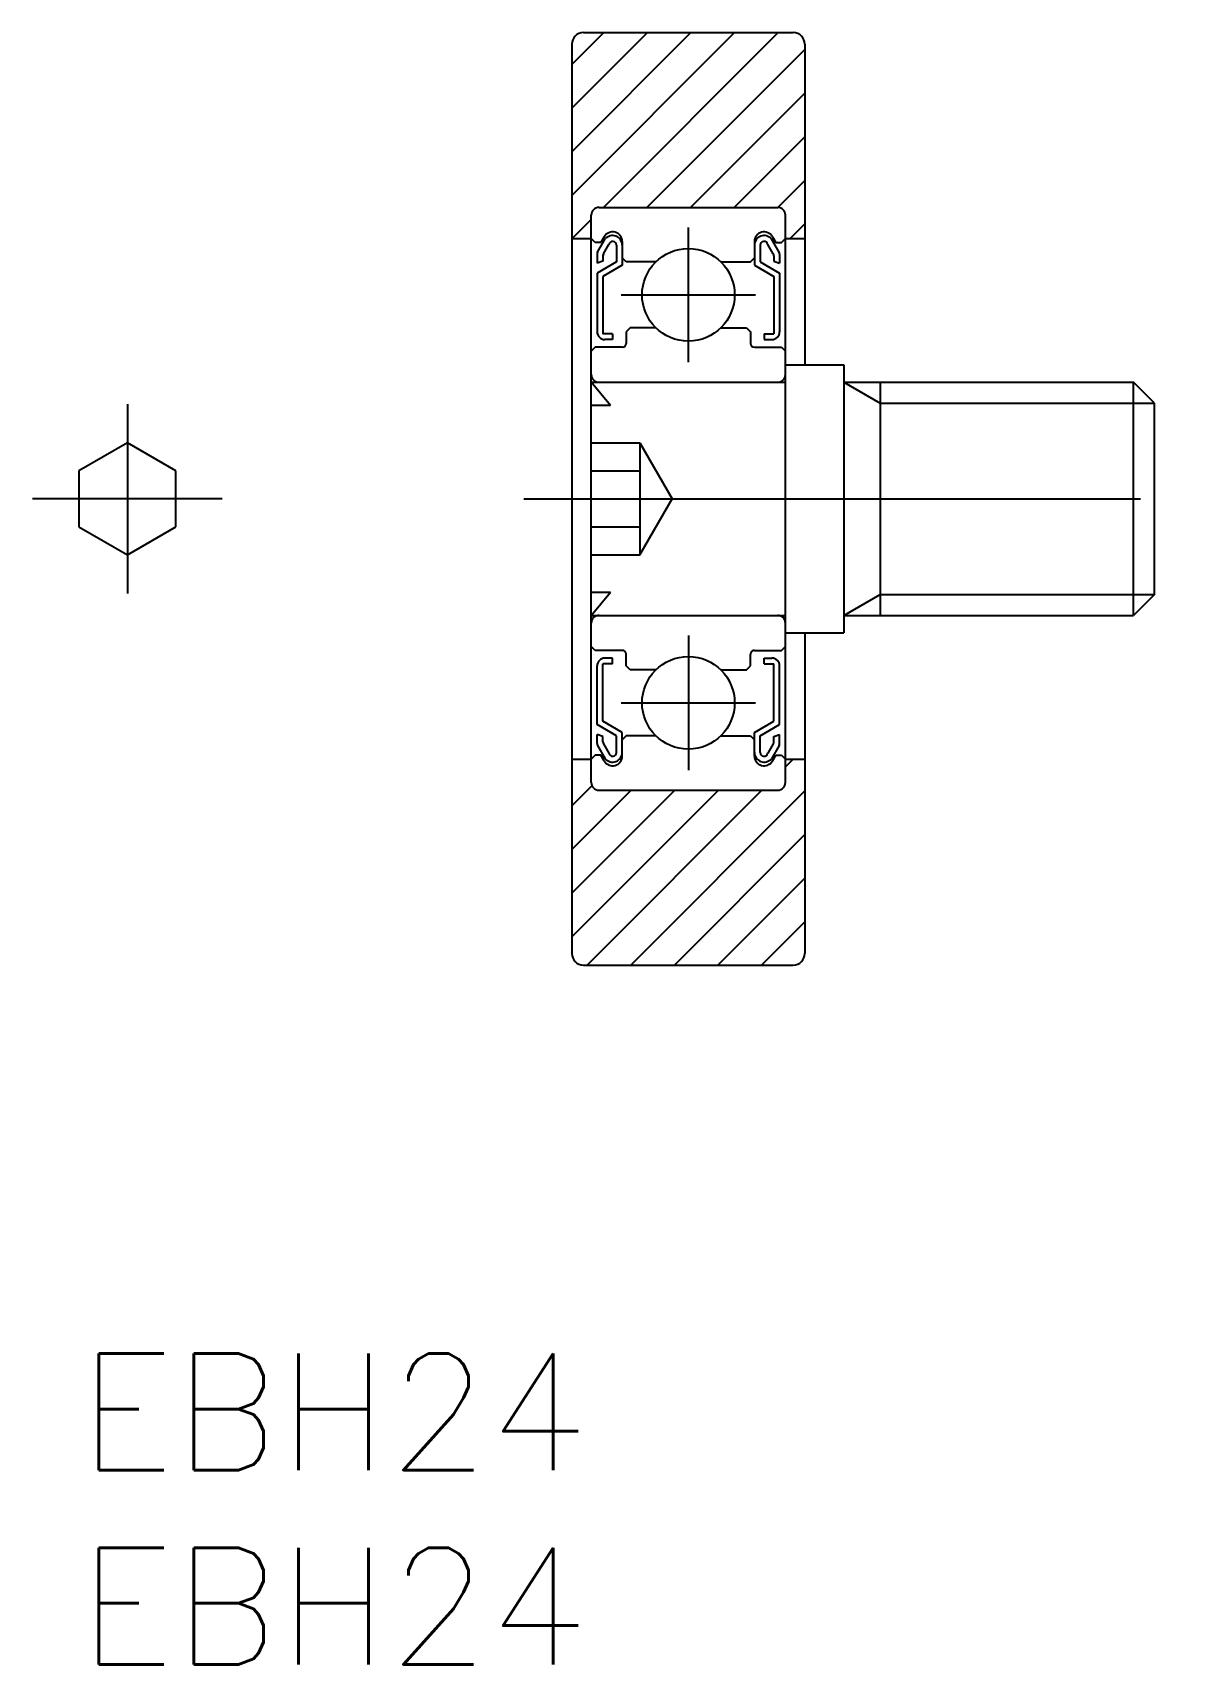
# Model space of a CAD drawing. Extents: x -1.2 to 28.7, y -8 to 34.
import ezdxf

# ---------------------------------------------------------------- set-up
doc = ezdxf.new("R2010")
doc.units = 0
doc.header["$LTSCALE"] = 0.5
doc.linetypes.add('CENTER', pattern=[50.8, 31.75, -6.35, 6.35, -6.35])
doc.linetypes.add('DASHED', pattern=[19.05, 12.7, -6.35])
for name, color, linetype in [('MSM_CENTER', 1, 'CENTER'), ('MSM_CONTINUOUS', 7, 'CONTINUOUS'), ('MSM_DASHED', 4, 'DASHED'), ('MSM_NARROW', 5, 'CONTINUOUS'), ('MSM_PART_NUMBER', 7, 'CONTINUOUS')]:
    doc.layers.add(name, color=color, linetype=linetype)
doc.styles.get("Standard").update_dxf_attribs({"font": 'txt.shx', "height": 3, "bigfont": 'bigfont.shx'})

# ---------------------------------------------------------------- blocks, each defined once
blk = doc.blocks.new('*U4')
at = {"layer": 'MSM_PART_NUMBER'}
blk.add_text('EBH24', height=3, dxfattribs=at).set_placement((0, -3))
blk = doc.blocks.new('*U5')
at = {"layer": 'MSM_PART_NUMBER'}
blk.add_text('EBH24', height=3, dxfattribs=at).set_placement((0, -8))

msp = doc.modelspace()

# ---------------------------------------------------------------- linework, layer by layer
at = {"layer": 'MSM_CENTER'}
for p, q in [((15.692, 25.519), (15.692, 28.982)), ((13.96, 27.251), (17.423, 27.251)), ((1.25, 24.439), (1.25, 19.561)), ((3.689, 22), (-1.189, 22)), ((11.454, 22), (28.668, 22)), ((15.692, 18.482), (15.692, 15.019)), ((13.96, 16.75), (17.423, 16.75))]:
    msp.add_line(p, q, dxfattribs=at)
at = {"layer": 'MSM_CONTINUOUS'}
for p, q in [((12.692, 33.7), (12.692, 10.3)), ((12.992, 34), (18.392, 34)), ((18.692, 33.7), (18.692, 25.45)), ((13.392, 29.501), (17.992, 29.501)), ((13.192, 14.7), (13.192, 29.301)), ((18.192, 14.701), (18.192, 29.301)), ((12.692, 28.7), (13.192, 28.7)), ((13.292, 28.601), (13.192, 28.7)), ((13.442, 28.601), (13.292, 28.601)), ((13.355, 28.347), (13.553, 28.689)), ((13.525, 28.745), (13.442, 28.601)), ((13.992, 28.62), (13.992, 28.014)), ((17.392, 28.62), (17.392, 28.014)), ((18.028, 28.347), (17.831, 28.689)), ((17.858, 28.745), (17.942, 28.601)), ((17.942, 28.601), (18.092, 28.601)), ((18.092, 28.601), (18.192, 28.7)), ((18.191, 28.7), (18.692, 28.7)), ((13.342, 28.297), (13.342, 28.064)), ((13.492, 28.257), (13.492, 28.119)), ((13.505, 28.307), (13.644, 28.548)), ((13.842, 28.526), (13.842, 28.1)), ((14.092, 28.101), (13.992, 28.2)), ((17.292, 28.101), (17.392, 28.2)), ((17.542, 28.526), (17.542, 28.1)), ((17.878, 28.307), (17.739, 28.548)), ((17.892, 28.257), (17.892, 28.119)), ((18.042, 28.297), (18.042, 28.064)), ((13.492, 28.119), (13.342, 28.064)), ((13.842, 28.1), (13.342, 27.812)), ((13.342, 27.812), (13.342, 26.301)), ((13.992, 28.014), (13.492, 27.725)), ((13.492, 27.725), (13.492, 26.251)), ((14.858, 28.101), (14.092, 28.101)), ((16.525, 28.101), (17.292, 28.101)), ((17.392, 28.014), (17.892, 27.725)), ((17.542, 28.1), (18.042, 27.812)), ((17.892, 28.119), (18.042, 28.064)), ((17.892, 27.725), (17.892, 26.251)), ((18.042, 27.812), (18.042, 26.301)), ((13.742, 26.251), (13.492, 26.251)), ((13.742, 26.101), (13.542, 26.101)), ((13.742, 26.251), (13.742, 26.101)), ((14.192, 26.401), (14.092, 26.301)), ((14.092, 26.301), (14.092, 26.001)), ((14.858, 26.401), (14.192, 26.401)), ((16.525, 26.401), (17.192, 26.401)), ((17.192, 26.401), (17.292, 26.301)), ((17.292, 26.301), (17.292, 26.001)), ((17.642, 26.251), (17.892, 26.251)), ((17.642, 26.251), (17.642, 26.101)), ((17.642, 26.101), (17.842, 26.101)), ((13.292, 25.901), (13.192, 25.801)), ((13.992, 25.901), (13.292, 25.901)), ((17.392, 25.901), (18.092, 25.901)), ((18.092, 25.901), (18.192, 25.801)), ((18.192, 25.45), (19.692, 25.45)), ((19.692, 25.45), (19.692, 18.55)), ((13.192, 25.001), (18.192, 25.001)), ((19.692, 25), (27.15, 25)), ((20.63, 25), (20.63, 19)), ((27.15, 19), (27.15, 25)), ((27.692, 24.459), (27.15, 25)), ((27.692, 19.542), (27.692, 24.459)), ((1.25, 23.443), (0, 22.722)), ((2.5, 22.722), (1.25, 23.443)), ((0, 22.722), (0, 21.278)), ((2.5, 21.278), (2.5, 22.722)), ((0, 21.278), (1.25, 20.557)), ((1.25, 20.557), (2.5, 21.278)), ((27.692, 19.542), (27.15, 19)), ((13.192, 19.001), (18.192, 19.001)), ((19.692, 19), (27.15, 19)), ((18.192, 18.55), (19.692, 18.55)), ((18.692, 18.55), (18.692, 10.3)), ((13.292, 18.1), (13.192, 18.2)), ((13.992, 18.1), (13.292, 18.1)), ((17.392, 18.1), (18.092, 18.1)), ((18.092, 18.1), (18.192, 18.2)), ((13.342, 16.188), (13.342, 17.7)), ((13.742, 17.75), (13.492, 17.75)), ((13.492, 16.275), (13.492, 17.75)), ((13.742, 17.9), (13.542, 17.9)), ((13.742, 17.75), (13.742, 17.9)), ((14.092, 17.7), (14.092, 18)), ((14.192, 17.6), (14.092, 17.7)), ((17.192, 17.6), (17.292, 17.7)), ((17.292, 17.7), (17.292, 18)), ((17.642, 17.9), (17.842, 17.9)), ((17.642, 17.75), (17.642, 17.9)), ((17.642, 17.75), (17.892, 17.75)), ((17.892, 16.275), (17.892, 17.75)), ((18.042, 16.188), (18.042, 17.7)), ((14.858, 17.6), (14.192, 17.6)), ((16.525, 17.6), (17.192, 17.6)), ((13.842, 15.9), (13.342, 16.188)), ((13.992, 15.986), (13.492, 16.275)), ((13.992, 15.38), (13.992, 15.986)), ((17.392, 15.986), (17.892, 16.275)), ((17.392, 15.38), (17.392, 15.986)), ((17.542, 15.9), (18.042, 16.188)), ((13.492, 15.881), (13.342, 15.936)), ((13.342, 15.703), (13.342, 15.936)), ((13.355, 15.653), (13.553, 15.311)), ((13.492, 15.743), (13.492, 15.881)), ((13.505, 15.693), (13.644, 15.452)), ((13.842, 15.475), (13.842, 15.9)), ((14.092, 15.9), (13.992, 15.8)), ((14.858, 15.9), (14.092, 15.9)), ((16.525, 15.9), (17.292, 15.9)), ((17.292, 15.9), (17.392, 15.8)), ((17.542, 15.475), (17.542, 15.9)), ((17.878, 15.693), (17.739, 15.452)), ((18.028, 15.653), (17.831, 15.311)), ((17.892, 15.881), (18.042, 15.936)), ((17.892, 15.743), (17.892, 15.881)), ((18.042, 15.703), (18.042, 15.936)), ((12.692, 15.3), (13.192, 15.3)), ((13.292, 15.4), (13.192, 15.3)), ((13.442, 15.4), (13.292, 15.4)), ((13.525, 15.255), (13.442, 15.4)), ((17.858, 15.255), (17.942, 15.4)), ((17.942, 15.4), (18.092, 15.4)), ((18.092, 15.4), (18.192, 15.3)), ((18.191, 15.3), (18.692, 15.3)), ((13.392, 14.501), (17.992, 14.501)), ((12.992, 10), (18.392, 10))]:
    msp.add_line(p, q, dxfattribs=at)
for centre in [(15.692, 27.251), (15.692, 16.75)]:
    msp.add_circle(centre, 1.191, dxfattribs=at)
for centre, radius, start, end in [((12.992, 33.7), 0.3, 90, 180), ((18.392, 33.7), 0.3, 0, 90), ((13.392, 29.301), 0.2, 90, 180), ((17.992, 29.301), 0.2, 0, 90), ((13.742, 28.62), 0.25, 0, 150.0002), ((13.742, 28.526), 0.25, 0, 139.1892), ((13.742, 28.526), 0.1, 0, 167.1373), ((17.642, 28.62), 0.25, 29.9998, 180), ((17.642, 28.526), 0.25, 40.8108, 180), ((17.642, 28.526), 0.1, 12.8627, 180), ((13.442, 28.297), 0.1, 150.0004, 180), ((13.592, 28.257), 0.1, 149.9997, 180), ((17.792, 28.257), 0.1, 0, 30.0003), ((17.942, 28.297), 0.1, 0, 29.9996), ((13.542, 26.301), 0.2, 180, 270), ((17.842, 26.301), 0.2, 270, 360), ((13.992, 26.001), 0.1, 270.0006, 0), ((17.392, 26.001), 0.1, 180, 269.9994), ((13.392, 25.201), 0.2, 180, 270), ((17.992, 25.201), 0.2, 270, 0), ((13.392, 18.801), 0.2, 90, 180), ((17.992, 18.801), 0.2, 0, 90), ((13.992, 18), 0.1, 0, 89.9994), ((17.392, 18), 0.1, 90.0006, 180), ((13.542, 17.7), 0.2, 90, 180), ((17.842, 17.7), 0.2, 0, 90), ((13.442, 15.703), 0.1, 180, 209.9996), ((13.592, 15.743), 0.1, 180, 210.0003), ((17.792, 15.743), 0.1, 329.9997, 0), ((17.942, 15.703), 0.1, 330.0004, 0), ((13.742, 15.38), 0.25, 209.9998, 0), ((13.742, 15.475), 0.25, 220.8108, 0), ((13.742, 15.475), 0.1, 192.8627, 0), ((17.642, 15.475), 0.25, 180, 319.1892), ((17.642, 15.38), 0.25, 180, 330.0002), ((17.642, 15.475), 0.1, 180, 347.1373), ((13.392, 14.701), 0.2, 180, 270), ((17.992, 14.701), 0.2, 270, 0), ((12.992, 10.3), 0.3, 180, 270), ((18.392, 10.3), 0.3, 270, 0)]:
    msp.add_arc(centre, radius, start, end, dxfattribs=at)
at = {"layer": 'MSM_DASHED'}
for p, q in [((13.692, 24.4), (13.192, 25)), ((13.692, 24.4), (13.192, 24.4)), ((13.192, 23.443), (14.442, 23.443)), ((14.442, 23.443), (14.442, 20.557)), ((14.442, 23.443), (15.275, 22)), ((13.192, 22.722), (14.442, 22.722)), ((14.442, 20.557), (15.275, 22)), ((13.192, 21.278), (14.442, 21.278)), ((13.192, 20.557), (14.442, 20.557)), ((13.192, 19.6), (13.692, 19.6)), ((13.192, 19), (13.692, 19.6))]:
    msp.add_line(p, q, dxfattribs=at)
at = {"layer": 'MSM_NARROW'}
for p, q in [((12.692, 32.055), (14.637, 34)), ((12.692, 33.178), (13.514, 34)), ((12.692, 29.81), (16.882, 34)), ((12.692, 30.933), (15.759, 34)), ((13.505, 29.501), (18.004, 34)), ((14.627, 29.501), (18.692, 33.565)), ((15.75, 29.501), (18.692, 32.443)), ((16.872, 29.501), (18.692, 31.32)), ((17.994, 29.5), (18.692, 30.197)), ((12.704, 28.7), (13.192, 29.188)), ((18.317, 28.7), (18.692, 29.075)), ((19.692, 25), (20.63, 24.459)), ((20.63, 24.459), (27.692, 24.459)), ((19.692, 19), (20.63, 19.542)), ((20.63, 19.542), (27.692, 19.542)), ((18.192, 15.105), (18.387, 15.3)), ((12.692, 14.095), (13.211, 14.614)), ((12.692, 12.972), (14.22, 14.501)), ((12.692, 11.85), (15.343, 14.501)), ((12.692, 10.727), (16.465, 14.501)), ((13.087, 10), (17.588, 14.501)), ((14.21, 10), (18.692, 14.482)), ((15.332, 10), (18.692, 13.359)), ((16.455, 10), (18.692, 12.237)), ((17.577, 10), (18.692, 11.114))]:
    msp.add_line(p, q, dxfattribs=at)

# ---------------------------------------------------------------- block references
at = {"layer": 'MSM_CONTINUOUS'}
for name in ['*U4', '*U5']:
    msp.add_blockref(name, (0, 0), dxfattribs=at)

doc.saveas('drawing.dxf')
